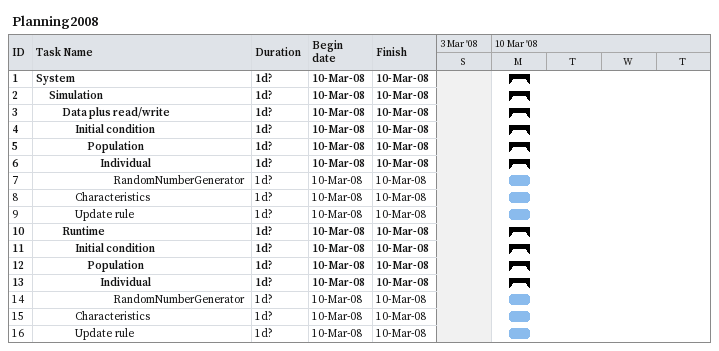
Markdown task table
Planning2008

| ID | Level | Task | Duration | Start | Finish |
|---|---|---|---|---|---|
| 1 | 1 | **System** | 1d? | 2008-03-10 | 2008-03-10 |
| 2 | 2 | **Simulation** | 1d? | 2008-03-10 | 2008-03-10 |
| 3 | 3 | **Data plus read/write** | 1d? | 2008-03-10 | 2008-03-10 |
| 4 | 4 | **Initial condition** | 1d? | 2008-03-10 | 2008-03-10 |
| 5 | 5 | **Population** | 1d? | 2008-03-10 | 2008-03-10 |
| 6 | 6 | **Individual** | 1d? | 2008-03-10 | 2008-03-10 |
| 7 | 7 | RandomNumberGenerator | 1d? | 2008-03-10 | 2008-03-10 |
| 8 | 4 | Characteristics | 1d? | 2008-03-10 | 2008-03-10 |
| 9 | 4 | Update rule | 1d? | 2008-03-10 | 2008-03-10 |
| 10 | 3 | **Runtime** | 1d? | 2008-03-10 | 2008-03-10 |
| 11 | 4 | **Initial condition** | 1d? | 2008-03-10 | 2008-03-10 |
| 12 | 5 | **Population** | 1d? | 2008-03-10 | 2008-03-10 |
| 13 | 6 | **Individual** | 1d? | 2008-03-10 | 2008-03-10 |
| 14 | 7 | RandomNumberGenerator | 1d? | 2008-03-10 | 2008-03-10 |
| 15 | 4 | Characteristics | 1d? | 2008-03-10 | 2008-03-10 |
| 16 | 4 | Update rule | 1d? | 2008-03-10 | 2008-03-10 |
